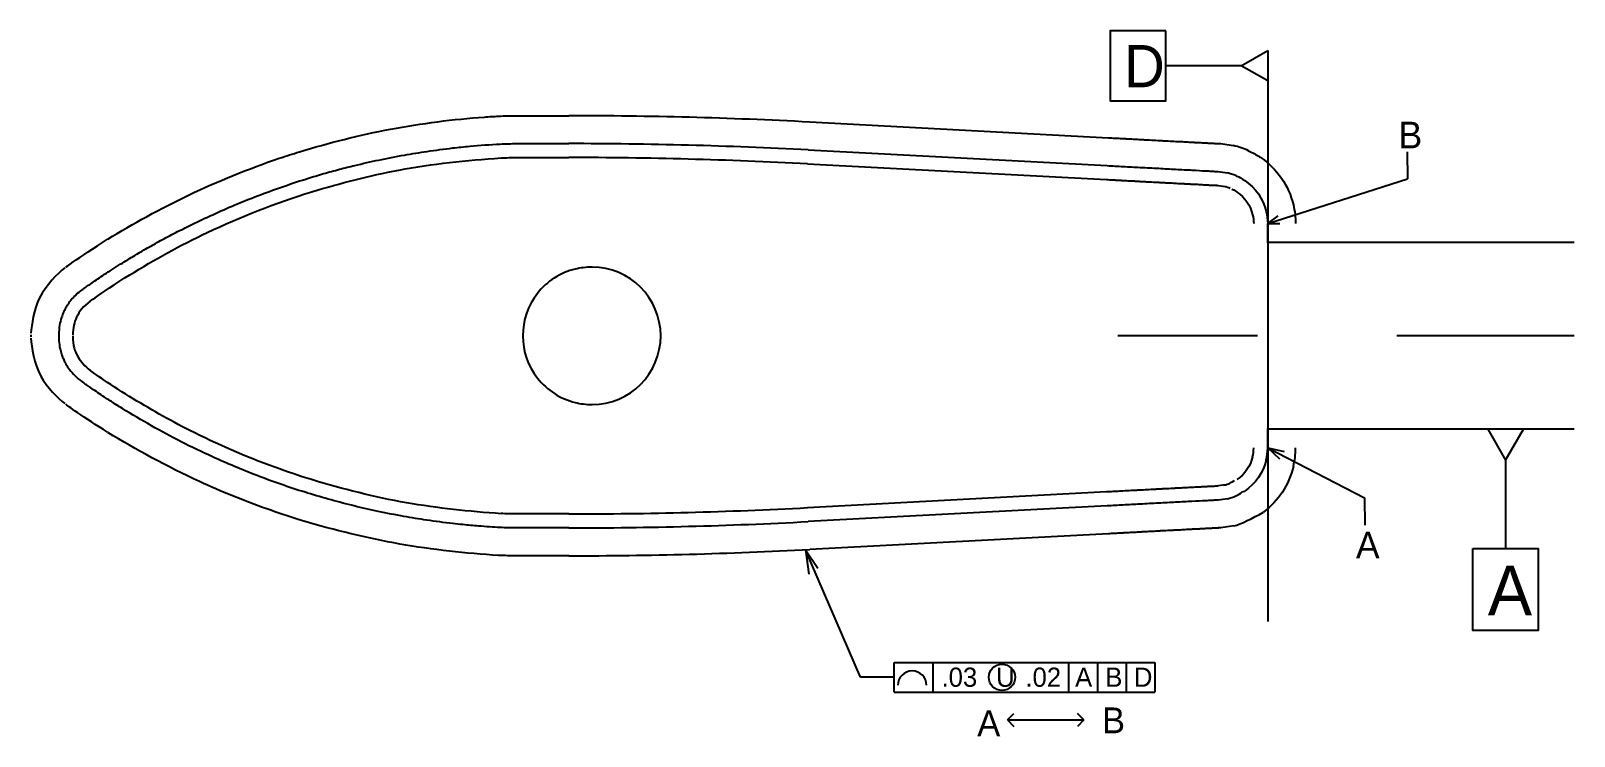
# Model space of a CAD drawing. Header units: millimetres. Extents: x -0.44 to 0.67, y -0.56 to 0.92.
# Drawn here: x -0.44 to 0.666, y -0.56 to -0.055 of the extents above; entities that cross this region are included whole.
import ezdxf

# ---------------------------------------------------------------- set-up
doc = ezdxf.new("R2010")
doc.units = ezdxf.units.MM
doc.linetypes.add('CENTER', pattern=[10.16, 6.35, -1.27, 1.27, -1.27])
doc.layers.add('Nom', color=3, linetype='Continuous')
doc.layers.add('TOL', color=1, linetype='Continuous')

msp = doc.modelspace()

# ---------------------------------------------------------------- linework, layer by layer
at = {"layer": 'Nom', "linetype": 'Continuous'}
for p, q in [((-0.0918, -0.1356), (-0.0543, -0.1356)), ((0.1172, -0.1401), (0.3314, -0.1514)), ((0.411, -0.1556), (0.4175, -0.1566)), ((0.4464, -0.2068), (0.4464, -0.1929)), ((-0.0377, -0.2241), (-0.0381, -0.2241)), ((-0.4198, -0.2726), (-0.4198, -0.2742)), ((-0.0381, -0.3226), (-0.0377, -0.3226)), ((0.4464, -0.3538), (0.4464, -0.3399)), ((0.3314, -0.3953), (0.1172, -0.4066)), ((0.4175, -0.3902), (0.411, -0.3911)), ((-0.0543, -0.4111), (-0.0918, -0.4111))]:
    msp.add_line(p, q, dxfattribs=at)
for centre, radius, start, end in [((-0.0551, -3.4082), 3.2726, 86.9818, 89.9866), ((-0.0381, -0.2734), 0.0492, 90, 103.6395), ((-0.0377, -0.2734), 0.0492, 270, 90), ((-0.0381, -0.2734), 0.0492, 256.3605, 270), ((-0.0551, 2.8615), 3.2726, 270.0134, 273.0182)]:
    msp.add_arc(centre, radius, start, end, dxfattribs=at)
for points, knots in [([(-0.2415, -0.1606), (-0.2377, -0.1594), (-0.2301, -0.1571), (-0.2188, -0.154), (-0.2057, -0.1507), (-0.1902, -0.1472), (-0.1729, -0.1438), (-0.1552, -0.141), (-0.1396, -0.1389), (-0.1221, -0.1371), (-0.1108, -0.1363), (-0.1035, -0.1359)], [0, 0, 0, 0, 0.086005, 0.169688, 0.251068, 0.376391, 0.509227, 0.626583, 0.758217, 0.844445, 1, 1, 1, 1]), ([(0.3314, -0.1514), (0.3352, -0.1516), (0.3431, -0.152), (0.3555, -0.1527), (0.3683, -0.1533), (0.381, -0.154), (0.3927, -0.1546), (0.4009, -0.1551), (0.4059, -0.1553), (0.4087, -0.1555), (0.4106, -0.1556), (0.4108, -0.1556), (0.411, -0.1556)], [0, 0, 0, 0, 0.103299, 0.2126083, 0.336438, 0.4540804, 0.5850362, 0.7205247, 0.790096, 0.8595596, 0.9304499, 1, 1, 1, 1]), ([(-0.3742, -0.2212), (-0.3708, -0.2191), (-0.364, -0.2149), (-0.3535, -0.2088), (-0.3428, -0.2029), (-0.3319, -0.1973), (-0.3208, -0.1918), (-0.3029, -0.1834), (-0.2773, -0.1726), (-0.2541, -0.1645), (-0.2419, -0.1607), (-0.2415, -0.1606)], [0, 0, 0, 0, 0.086578, 0.172729, 0.258502, 0.343951, 0.429129, 0.514087, 0.748904, 0.990074, 1, 1, 1, 1]), ([(0.4238, -0.1587), (0.4237, -0.1586), (0.4217, -0.1577), (0.4196, -0.1571), (0.4175, -0.1566)], [0.3980722, 0.3980722, 0.3980722, 0.3980722, 0.4260038, 0.8901955, 0.8901955, 0.8901955, 0.8901955]), ([(0.4238, -0.1587), (0.4241, -0.1588), (0.4259, -0.1594), (0.4276, -0.1605), (0.43, -0.162)], [0.0270352, 0.0270352, 0.0270352, 0.0270352, 0.1737993, 1, 1, 1, 1]), ([(-0.4032, -0.2405), (-0.4032, -0.2404), (-0.4031, -0.2404), (-0.4027, -0.2401), (-0.402, -0.2396), (-0.4007, -0.2387), (-0.3985, -0.2372), (-0.395, -0.2347), (-0.3907, -0.2318), (-0.3857, -0.2285), (-0.3802, -0.225), (-0.3762, -0.2224), (-0.3742, -0.2212)], [0, 0, 0, 0, 0.060924, 0.121868, 0.183286, 0.24562, 0.367283, 0.492865, 0.616852, 0.744972, 0.870966, 1, 1, 1, 1]), ([(-0.0497, -0.2255), (-0.0604, -0.2281), (-0.07, -0.2343), (-0.0836, -0.2516), (-0.0873, -0.2624), (-0.0873, -0.2844), (-0.0836, -0.2951), (-0.0699, -0.3124), (-0.0604, -0.3186), (-0.0497, -0.3212)], [0, 0, 0, 0, 0.25, 0.25, 0.5, 0.5, 0.75, 0.75, 1, 1, 1, 1]), ([(-0.4032, -0.2405), (-0.4047, -0.2416), (-0.4075, -0.2438), (-0.4107, -0.2473), (-0.4129, -0.2503), (-0.4147, -0.2531), (-0.4163, -0.2563), (-0.418, -0.2606), (-0.4194, -0.2661), (-0.4196, -0.2703), (-0.4198, -0.2726)], [0, 0, 0, 0, 0.154679, 0.28211, 0.379811, 0.451627, 0.54379, 0.667196, 0.820343, 1, 1, 1, 1]), ([(-0.4198, -0.2741), (-0.4197, -0.2761), (-0.4195, -0.2796), (-0.4185, -0.2843), (-0.4174, -0.2878), (-0.4161, -0.2908), (-0.4145, -0.294), (-0.4119, -0.2979), (-0.4082, -0.3023), (-0.405, -0.3049), (-0.4032, -0.3062)], [0, 0, 0, 0, 0.1546752, 0.2821025, 0.3798023, 0.4516184, 0.5437824, 0.6671896, 0.8203394, 1, 1, 1, 1]), ([(-0.3742, -0.3255), (-0.3755, -0.3247), (-0.3783, -0.323), (-0.3821, -0.3205), (-0.3863, -0.3178), (-0.3907, -0.3149), (-0.395, -0.3119), (-0.3986, -0.3095), (-0.4012, -0.3077), (-0.4029, -0.3065), (-0.4031, -0.3063), (-0.4032, -0.3062)], [0, 0, 0, 0, 0.086412, 0.17127, 0.254999, 0.382977, 0.506868, 0.632449, 0.754156, 0.87784, 1, 1, 1, 1]), ([(-0.2416, -0.3861), (-0.2422, -0.3859), (-0.2544, -0.3821), (-0.2776, -0.374), (-0.307, -0.3616), (-0.3322, -0.3495), (-0.3537, -0.3379), (-0.3673, -0.3297), (-0.3742, -0.3255)], [0, 0, 0, 0, 0.011616, 0.252434, 0.486875, 0.656708, 0.827611, 1, 1, 1, 1]), ([(-0.1035, -0.4108), (-0.1086, -0.4105), (-0.1176, -0.41), (-0.129, -0.4089), (-0.1413, -0.4076), (-0.1554, -0.4057), (-0.1732, -0.4028), (-0.1905, -0.3995), (-0.2079, -0.3955), (-0.2248, -0.3911), (-0.2359, -0.3878), (-0.2416, -0.3861)], [0, 0, 0, 0, 0.109913, 0.190677, 0.242292, 0.374093, 0.49182, 0.624907, 0.750562, 0.872294, 1, 1, 1, 1]), ([(0.4175, -0.3902), (0.4196, -0.3896), (0.4235, -0.3885), (0.4267, -0.3864), (0.4282, -0.3853)], [0.1103169, 0.1103169, 0.1103169, 0.1103169, 0.5756347, 0.9943559, 0.9943559, 0.9943559, 0.9943559]), ([(0.411, -0.3911), (0.4109, -0.3911), (0.4109, -0.3911), (0.4104, -0.3912), (0.4096, -0.3912), (0.4083, -0.3913), (0.4059, -0.3914), (0.4009, -0.3917), (0.3927, -0.3921), (0.381, -0.3927), (0.3683, -0.3934), (0.3555, -0.394), (0.3431, -0.3947), (0.3352, -0.3951), (0.3314, -0.3953)], [0, 0, 0, 0, 0.034664, 0.069504, 0.104724, 0.140525, 0.209794, 0.279546, 0.415021, 0.545964, 0.663414, 0.787413, 0.896711, 1, 1, 1, 1])]:
    msp.add_open_spline(points, degree=3, knots=knots, dxfattribs=at)
for points in [[(-0.1035, -0.1359), (-0.0996, -0.1357), (-0.0957, -0.1356), (-0.0918, -0.1356)], [(0.43, -0.162), (0.4376, -0.1672), (0.4432, -0.1753), (0.4454, -0.1842)], [(0.4454, -0.1842), (0.446, -0.1871), (0.4464, -0.19), (0.4464, -0.1929)], [(0.4454, -0.3625), (0.446, -0.3596), (0.4464, -0.3567), (0.4464, -0.3538)], [(0.4454, -0.3625), (0.4432, -0.3714), (0.4376, -0.3795), (0.43, -0.3847)], [(0.4282, -0.3853), (0.4289, -0.3853), (0.4295, -0.385), (0.43, -0.3847)], [(-0.0918, -0.4111), (-0.0957, -0.4111), (-0.0996, -0.411), (-0.1035, -0.4108)]]:
    msp.add_open_spline(points, degree=3, dxfattribs=at)
at = {"layer": 'TOL', "lineweight": -3}
for p, q in [((0.4274, -0.0798), (0.4464, -0.0689)), ((0.4464, -0.0689), (0.4464, -0.0906)), ((0.4464, -0.0906), (0.4274, -0.0798)), ((0.6042, -0.3404), (0.6169, -0.3626)), ((0.6297, -0.3404), (0.6042, -0.3404)), ((0.6169, -0.3626), (0.6297, -0.3404)), ((0.1547, -0.5182), (0.1153, -0.4267)), ((0.1153, -0.4267), (0.1176, -0.4443)), ((0.1153, -0.4267), (0.1241, -0.44)), ((0.1787, -0.5182), (0.1547, -0.5182))]:
    msp.add_line(p, q, dxfattribs=at)
at = {"layer": 'TOL'}
for p, q in [((0.4464, -0.0689), (0.4464, -0.0906)), ((0.4274, -0.0798), (0.3734, -0.0798)), ((0.5463, -0.1414), (0.5466, -0.1608)), ((0.4464, -0.1929), (0.5466, -0.1608)), ((0.6297, -0.3404), (0.6042, -0.3404)), ((0.4464, -0.3538), (0.5158, -0.3896)), ((0.6169, -0.3626), (0.6169, -0.4259)), ((0.5158, -0.3896), (0.5159, -0.4091)), ((0.1787, -0.5075), (0.3655, -0.5075)), ((0.1787, -0.5289), (0.1787, -0.5075)), ((0.2066, -0.5075), (0.2066, -0.5289)), ((0.3038, -0.5075), (0.3038, -0.5289)), ((0.3244, -0.5075), (0.3244, -0.5289)), ((0.3449, -0.5075), (0.3449, -0.5289)), ((0.3655, -0.5075), (0.3655, -0.5289)), ((0.1787, -0.5289), (0.3655, -0.5289)), ((0.26, -0.5488), (0.2646, -0.5442)), ((0.26, -0.5488), (0.3147, -0.5488)), ((0.26, -0.5488), (0.2646, -0.5534)), ((0.3147, -0.5488), (0.3101, -0.5442)), ((0.3147, -0.5488), (0.3101, -0.5534))]:
    msp.add_line(p, q, dxfattribs=at)
at = {"layer": 'TOL', "ltscale": 0.1}
for p, q in [((0.4464, -0.0725), (0.4464, -0.4783)), ((0.4464, -0.1929), (0.4539, -0.1874)), ((0.4464, -0.1929), (0.4551, -0.1929)), ((0.666, -0.2064), (0.4464, -0.2064)), ((0.666, -0.3404), (0.4464, -0.3404)), ((0.4464, -0.3538), (0.4583, -0.3562)), ((0.4551, -0.3617), (0.4464, -0.3538))]:
    msp.add_line(p, q, dxfattribs=at)
at = {"layer": 'TOL', "linetype": 'Continuous'}
for p, q in [((-0.0918, -0.1156), (-0.0543, -0.1156)), ((0.1183, -0.1201), (0.3324, -0.1314)), ((0.4128, -0.1356), (0.4216, -0.1369)), ((-0.0918, -0.1456), (-0.0543, -0.1456)), ((0.1167, -0.1501), (0.3309, -0.1614)), ((0.4095, -0.1655), (0.416, -0.1664)), ((-0.4398, -0.2726), (-0.4398, -0.2742)), ((0.3309, -0.3853), (0.1167, -0.3966)), ((0.416, -0.3803), (0.4095, -0.3812)), ((-0.0543, -0.4011), (-0.0918, -0.4011)), ((0.3324, -0.4153), (0.1183, -0.4266)), ((0.4221, -0.4097), (0.4129, -0.4111)), ((-0.0543, -0.4311), (-0.0918, -0.4311))]:
    msp.add_line(p, q, dxfattribs=at)
at = {"layer": 'TOL', "linetype": 'CENTER', "ltscale": 0.02}
msp.add_line((0.666, -0.2734), (0.2539, -0.2734), dxfattribs=at)
at = {"layer": 'TOL'}
for points in [[(0.3734, -0.0548), (0.3335, -0.0548), (0.3335, -0.1049), (0.3734, -0.1049)], [(0.5935, -0.4259), (0.6403, -0.4259), (0.6403, -0.4847), (0.5935, -0.4847)]]:
    msp.add_lwpolyline(points, close=True, dxfattribs=at)
at = {"layer": 'TOL', "ltscale": 0.1}
msp.add_circle((0.256, -0.5182), 0.00944, dxfattribs=at)
at = {"layer": 'TOL', "linetype": 'Continuous'}
for centre, radius, start, end in [((-0.0551, -3.4082), 3.2926, 86.9818, 89.9866), ((-0.0551, -3.4082), 3.2626, 86.9818, 89.9866), ((-0.0551, 2.8615), 3.2626, 270.0134, 273.0182), ((-0.0551, 2.8615), 3.2926, 270.0134, 273.0182)]:
    msp.add_arc(centre, radius, start, end, dxfattribs=at)
at = {"layer": 'TOL'}
msp.add_arc((0.1917, -0.5239), 0.0103, 0, 180, dxfattribs=at)
at = {"layer": 'TOL', "linetype": 'Continuous'}
for points, knots in [([(-0.2473, -0.1414), (-0.2266, -0.1352), (-0.2042, -0.1294), (-0.1599, -0.1211), (-0.137, -0.1181), (-0.1114, -0.1163), (-0.108, -0.1161), (-0.1047, -0.1159)], [0, 0, 0, 0, 0.464834, 0.464834, 0.929669, 0.929669, 1, 1, 1, 1]), ([(0.3324, -0.1314), (0.3331, -0.1315), (0.3338, -0.1315), (0.336, -0.1316), (0.3374, -0.1317), (0.3391, -0.1318), (0.3394, -0.1318), (0.3404, -0.1318), (0.3411, -0.1319), (0.342, -0.1319), (0.3423, -0.1319), (0.3429, -0.132), (0.3432, -0.132), (0.3437, -0.132), (0.3438, -0.132), (0.3442, -0.132), (0.3444, -0.132), (0.3449, -0.1321), (0.3453, -0.1321), (0.3463, -0.1322), (0.3471, -0.1322), (0.3492, -0.1323), (0.3506, -0.1324), (0.3524, -0.1325), (0.3527, -0.1325), (0.3537, -0.1325), (0.3543, -0.1326), (0.3553, -0.1326), (0.3556, -0.1326), (0.3564, -0.1327), (0.3569, -0.1327), (0.3579, -0.1328), (0.3584, -0.1328), (0.3598, -0.1329), (0.3608, -0.1329), (0.3638, -0.1331), (0.3657, -0.1332), (0.3682, -0.1333), (0.3687, -0.1333), (0.3698, -0.1334), (0.3702, -0.1334), (0.3712, -0.1335), (0.3717, -0.1335), (0.3731, -0.1336), (0.3741, -0.1336), (0.3769, -0.1338), (0.3788, -0.1339), (0.3809, -0.134), (0.3812, -0.134), (0.3819, -0.134), (0.3822, -0.134), (0.3832, -0.1341), (0.3838, -0.1341), (0.3857, -0.1342), (0.387, -0.1343), (0.3885, -0.1344), (0.3889, -0.1344), (0.3899, -0.1344), (0.3906, -0.1345), (0.3915, -0.1345), (0.3918, -0.1345), (0.3923, -0.1346), (0.3925, -0.1346), (0.3929, -0.1346), (0.3931, -0.1346), (0.3935, -0.1346), (0.3936, -0.1346), (0.3941, -0.1347), (0.3945, -0.1347), (0.3954, -0.1347), (0.3961, -0.1348), (0.398, -0.1349), (0.3992, -0.1349), (0.4006, -0.135), (0.4009, -0.135), (0.4017, -0.1351), (0.4023, -0.1351), (0.4029, -0.1351), (0.4031, -0.1351), (0.4034, -0.1352), (0.4035, -0.1352), (0.4039, -0.1352), (0.4042, -0.1352), (0.405, -0.1352), (0.4055, -0.1353), (0.4061, -0.1353), (0.4062, -0.1353), (0.4064, -0.1353), (0.4065, -0.1353), (0.4066, -0.1353), (0.4067, -0.1353), (0.4068, -0.1353), (0.4068, -0.1353), (0.4069, -0.1353), (0.407, -0.1353), (0.4071, -0.1354), (0.4072, -0.1354), (0.4075, -0.1354), (0.4077, -0.1354), (0.4083, -0.1354), (0.4086, -0.1354), (0.409, -0.1355), (0.4091, -0.1355), (0.4092, -0.1355), (0.4093, -0.1355), (0.4095, -0.1355), (0.4095, -0.1355), (0.4096, -0.1355), (0.4096, -0.1355), (0.4096, -0.1355), (0.4097, -0.1355), (0.4097, -0.1355), (0.4098, -0.1355), (0.4099, -0.1355), (0.41, -0.1355), (0.4102, -0.1355), (0.4104, -0.1355), (0.4108, -0.1356), (0.4111, -0.1356), (0.4113, -0.1356), (0.4113, -0.1356), (0.4114, -0.1356), (0.4114, -0.1356), (0.4114, -0.1356), (0.4114, -0.1356), (0.4114, -0.1356), (0.4114, -0.1356), (0.4114, -0.1356), (0.4115, -0.1356), (0.4115, -0.1356), (0.4115, -0.1356), (0.4116, -0.1356), (0.4116, -0.1356), (0.4117, -0.1356), (0.4118, -0.1356), (0.4119, -0.1356), (0.4119, -0.1356), (0.4128, -0.1356)], [0, 0, 0, 0, 0.0190227, 0.0190227, 0.057068, 0.057068, 0.0659863, 0.0659863, 0.0838229, 0.0838229, 0.0910157, 0.0910157, 0.0994691, 0.0994691, 0.1042894, 0.1042894, 0.1091097, 0.1091097, 0.1187504, 0.1187504, 0.1380318, 0.1380318, 0.1765946, 0.1765946, 0.1854484, 0.1854484, 0.2031561, 0.2031561, 0.2115905, 0.2115905, 0.2250721, 0.2250721, 0.2385537, 0.2385537, 0.265517, 0.265517, 0.3194435, 0.3194435, 0.3351729, 0.3351729, 0.3489842, 0.3489842, 0.3627956, 0.3627956, 0.3904183, 0.3904183, 0.4456636, 0.4456636, 0.4558034, 0.4558034, 0.4659432, 0.4659432, 0.4862227, 0.4862227, 0.5267818, 0.5267818, 0.5385538, 0.5385538, 0.5620977, 0.5620977, 0.5711269, 0.5711269, 0.5798498, 0.5798498, 0.5860277, 0.5860277, 0.5922056, 0.5922056, 0.6045614, 0.6045614, 0.629273, 0.629273, 0.6786962, 0.6786962, 0.6914888, 0.6914888, 0.717074, 0.717074, 0.7241236, 0.7241236, 0.7311731, 0.7311731, 0.7452723, 0.7452723, 0.7734707, 0.7734707, 0.7797949, 0.7797949, 0.784993, 0.784993, 0.78869, 0.78869, 0.7919871, 0.7919871, 0.7952842, 0.7952842, 0.8018785, 0.8018785, 0.8150669, 0.8150669, 0.8414437, 0.8414437, 0.8458044, 0.8458044, 0.8545258, 0.8545258, 0.8580206, 0.8580206, 0.8600259, 0.8600259, 0.8620312, 0.8620312, 0.8660418, 0.8660418, 0.8740631, 0.8740631, 0.8901056, 0.8901056, 0.9221906, 0.9221906, 0.9271717, 0.9271717, 0.9293269, 0.9293269, 0.9306739, 0.9306739, 0.9320208, 0.9320208, 0.9347146, 0.9347146, 0.9401023, 0.9401023, 0.9508776, 0.9508776, 0.9724283, 0.9724283, 0.9890532, 0.9890532, 0.9890532, 0.9890532]), ([(-0.3846, -0.2041), (-0.3668, -0.1932), (-0.3469, -0.1821), (-0.3058, -0.1625), (-0.2841, -0.1537), (-0.257, -0.1445), (-0.252, -0.1429), (-0.2474, -0.1415)], [0, 0, 0, 0, 0.452066, 0.452066, 0.904132, 0.904132, 1, 1, 1, 1]), ([(0.4327, -0.1407), (0.4352, -0.1419), (0.4384, -0.1436), (0.4406, -0.145), (0.4407, -0.1451), (0.4409, -0.1452)], [0.287018, 0.287018, 0.287018, 0.287018, 0.9465427, 0.9465427, 1, 1, 1, 1]), ([(-0.2386, -0.1701), (-0.2178, -0.1639), (-0.1973, -0.1586), (-0.152, -0.1501), (-0.1278, -0.1475), (-0.1028, -0.1459)], [0, 0, 0, 0, 0.46745, 0.46745, 1, 1, 1, 1]), ([(0.3309, -0.1614), (0.3316, -0.1614), (0.3323, -0.1614), (0.3344, -0.1616), (0.3358, -0.1616), (0.3375, -0.1617), (0.3379, -0.1617), (0.3389, -0.1618), (0.3395, -0.1618), (0.3404, -0.1619), (0.3407, -0.1619), (0.3413, -0.1619), (0.3416, -0.1619), (0.3421, -0.162), (0.3423, -0.162), (0.3426, -0.162), (0.3428, -0.162), (0.3433, -0.162), (0.3437, -0.1621), (0.3448, -0.1621), (0.3455, -0.1621), (0.3476, -0.1623), (0.349, -0.1623), (0.3508, -0.1624), (0.3511, -0.1624), (0.3521, -0.1625), (0.3527, -0.1625), (0.3537, -0.1626), (0.354, -0.1626), (0.3548, -0.1626), (0.3553, -0.1627), (0.3563, -0.1627), (0.3568, -0.1627), (0.3583, -0.1628), (0.3592, -0.1629), (0.3622, -0.163), (0.3641, -0.1631), (0.3666, -0.1633), (0.3671, -0.1633), (0.3682, -0.1633), (0.3687, -0.1634), (0.3696, -0.1634), (0.3701, -0.1634), (0.3716, -0.1635), (0.3725, -0.1636), (0.3753, -0.1637), (0.3772, -0.1638), (0.3793, -0.1639), (0.3797, -0.1639), (0.3803, -0.164), (0.3806, -0.164), (0.3816, -0.1641), (0.3823, -0.1641), (0.3842, -0.1642), (0.3854, -0.1643), (0.387, -0.1643), (0.3873, -0.1644), (0.3884, -0.1644), (0.389, -0.1644), (0.39, -0.1645), (0.3902, -0.1645), (0.3907, -0.1645), (0.391, -0.1645), (0.3914, -0.1646), (0.3915, -0.1646), (0.3919, -0.1646), (0.392, -0.1646), (0.3925, -0.1646), (0.3929, -0.1646), (0.3939, -0.1647), (0.3945, -0.1647), (0.3964, -0.1648), (0.3976, -0.1649), (0.399, -0.165), (0.3993, -0.165), (0.4001, -0.165), (0.4007, -0.1651), (0.4014, -0.1651), (0.4015, -0.1651), (0.4018, -0.1651), (0.402, -0.1651), (0.4025, -0.1652), (0.4028, -0.1652), (0.4037, -0.1652), (0.4042, -0.1652), (0.4049, -0.1653), (0.405, -0.1653), (0.4052, -0.1653), (0.4053, -0.1653), (0.4054, -0.1653), (0.4054, -0.1653), (0.4055, -0.1653), (0.4056, -0.1653), (0.4059, -0.1653), (0.4061, -0.1653), (0.4066, -0.1654), (0.407, -0.1654), (0.4073, -0.1654), (0.4074, -0.1654), (0.4075, -0.1654), (0.4076, -0.1654), (0.4078, -0.1654), (0.4078, -0.1654), (0.4079, -0.1654), (0.4079, -0.1654), (0.408, -0.1654), (0.408, -0.1654), (0.4081, -0.1654), (0.4081, -0.1654), (0.4082, -0.1655), (0.4082, -0.1655), (0.4083, -0.1655), (0.4084, -0.1655), (0.4086, -0.1655), (0.4088, -0.1655), (0.4092, -0.1655), (0.4094, -0.1655), (0.4096, -0.1655), (0.4097, -0.1655), (0.4097, -0.1655), (0.4098, -0.1655), (0.4098, -0.1655), (0.4098, -0.1655), (0.4098, -0.1655), (0.4098, -0.1655), (0.4099, -0.1655), (0.4099, -0.1655), (0.4099, -0.1655), (0.4099, -0.1655), (0.41, -0.1655), (0.41, -0.1655), (0.4101, -0.1656), (0.4102, -0.1656), (0.4103, -0.1656), (0.4103, -0.1656), (0.4104, -0.1656), (0.4104, -0.1656), (0.4104, -0.1656)], [0, 0, 0, 0, 0.0190227, 0.0190227, 0.057068, 0.057068, 0.0659863, 0.0659863, 0.0838229, 0.0838229, 0.0910157, 0.0910157, 0.0994691, 0.0994691, 0.1042894, 0.1042894, 0.1091097, 0.1091097, 0.1187504, 0.1187504, 0.1380318, 0.1380318, 0.1765946, 0.1765946, 0.1854484, 0.1854484, 0.2031561, 0.2031561, 0.2115905, 0.2115905, 0.2250722, 0.2250722, 0.2385538, 0.2385538, 0.2655172, 0.2655172, 0.3194439, 0.3194439, 0.3351735, 0.3351735, 0.3489914, 0.3489914, 0.3628094, 0.3628094, 0.3904453, 0.3904453, 0.4457172, 0.4457172, 0.455897, 0.455897, 0.4660767, 0.4660767, 0.4864363, 0.4864363, 0.5271553, 0.5271553, 0.5388335, 0.5388335, 0.5621898, 0.5621898, 0.5711998, 0.5711998, 0.5798829, 0.5798829, 0.5860399, 0.5860399, 0.5921969, 0.5921969, 0.6045109, 0.6045109, 0.629139, 0.629139, 0.6783951, 0.6783951, 0.6911536, 0.6911536, 0.7166707, 0.7166707, 0.7246353, 0.7246353, 0.7325999, 0.7325999, 0.7485291, 0.7485291, 0.7803875, 0.7803875, 0.7888599, 0.7888599, 0.7919736, 0.7919736, 0.7950873, 0.7950873, 0.8013147, 0.8013147, 0.8137696, 0.8137696, 0.8386794, 0.8386794, 0.8427762, 0.8427762, 0.8509699, 0.8509699, 0.8540218, 0.8540218, 0.8583618, 0.8583618, 0.8602413, 0.8602413, 0.8621209, 0.8621209, 0.8658801, 0.8658801, 0.8733984, 0.8733984, 0.888435, 0.888435, 0.9185081, 0.9185081, 0.9225736, 0.9225736, 0.9283833, 0.9283833, 0.9300685, 0.9300685, 0.9321366, 0.9321366, 0.9342047, 0.9342047, 0.9383408, 0.9383408, 0.9466131, 0.9466131, 0.9631578, 0.9631578, 0.996247, 0.996247, 1, 1, 1, 1]), ([(-0.3689, -0.2297), (-0.3511, -0.2187), (-0.3329, -0.2086), (-0.2897, -0.1881), (-0.265, -0.1784), (-0.2385, -0.1701)], [0, 0, 0, 0, 0.452906, 0.452906, 1, 1, 1, 1]), ([(0.4356, -0.1866), (0.4361, -0.1886), (0.4364, -0.1908), (0.4364, -0.1929), (0.4364, -0.1929), (0.4364, -0.1929)], [0, 0, 0, 0, 0.99, 0.99, 1, 1, 1, 1]), ([(0.4648, -0.1796), (0.4658, -0.1839), (0.4664, -0.1884), (0.4664, -0.1928), (0.4664, -0.1929), (0.4664, -0.1929)], [0, 0, 0, 0, 0.99, 0.99, 1, 1, 1, 1]), ([(-0.4148, -0.2242), (-0.4146, -0.224), (-0.4128, -0.2228), (-0.404, -0.2166), (-0.3946, -0.2103), (-0.3848, -0.2042)], [0, 0, 0, 0, 0.380909, 0.380909, 1, 1, 1, 1]), ([(-0.4154, -0.2247), (-0.4205, -0.2286), (-0.4292, -0.2374), (-0.4376, -0.2544), (-0.4394, -0.2655), (-0.4397, -0.2716)], [0, 0, 0, 0, 0.516642, 0.516642, 1, 1, 1, 1]), ([(-0.3974, -0.2486), (-0.3972, -0.2485), (-0.3961, -0.2477), (-0.3888, -0.2426), (-0.3796, -0.2364), (-0.3689, -0.2296)], [0, 0, 0, 0, 0.32153, 0.32153, 1, 1, 1, 1]), ([(-0.3971, -0.2484), (-0.4024, -0.2525), (-0.4049, -0.2556), (-0.4088, -0.2639), (-0.4095, -0.2673), (-0.4098, -0.273)], [0, 0, 0, 0, 0.540737, 0.540737, 1, 1, 1, 1]), ([(-0.4397, -0.275), (-0.4395, -0.2815), (-0.4373, -0.2936), (-0.4284, -0.3103), (-0.4203, -0.3182), (-0.4155, -0.322)], [0, 0, 0, 0, 0.5166316, 0.5166316, 1, 1, 1, 1]), ([(-0.4098, -0.2737), (-0.4095, -0.2805), (-0.4084, -0.2843), (-0.4038, -0.2923), (-0.4015, -0.2948), (-0.397, -0.2984)], [0, 0, 0, 0, 0.5407274, 0.5407274, 1, 1, 1, 1]), ([(-0.3689, -0.3171), (-0.3768, -0.3121), (-0.3838, -0.3075), (-0.3942, -0.3004), (-0.397, -0.2984), (-0.3974, -0.2981)], [0, 0, 0, 0, 0.497155, 0.497155, 1, 1, 1, 1]), ([(-0.2386, -0.3765), (-0.2477, -0.3737), (-0.2563, -0.3708), (-0.2862, -0.3599), (-0.3066, -0.351), (-0.341, -0.3336), (-0.3549, -0.3255), (-0.369, -0.317)], [0, 0, 0, 0, 0.187087, 0.187087, 0.644917, 0.644917, 1, 1, 1, 1]), ([(-0.3848, -0.3425), (-0.3928, -0.3375), (-0.4006, -0.3324), (-0.4115, -0.3249), (-0.4144, -0.3228), (-0.4148, -0.3225)], [0, 0, 0, 0, 0.502336, 0.502336, 1, 1, 1, 1]), ([(-0.2475, -0.4052), (-0.2551, -0.4028), (-0.2631, -0.4002), (-0.2873, -0.3916), (-0.3034, -0.385), (-0.3423, -0.3672), (-0.3645, -0.3548), (-0.3845, -0.3427)], [0, 0, 0, 0, 0.156329, 0.156329, 0.493569, 0.493569, 1, 1, 1, 1]), ([(0.4356, -0.3602), (0.4361, -0.3581), (0.4364, -0.356), (0.4364, -0.3538), (0.4364, -0.3538), (0.4364, -0.3538)], [0, 0, 0, 0, 0.99, 0.99, 1, 1, 1, 1]), ([(0.4648, -0.3671), (0.4658, -0.3628), (0.4664, -0.3583), (0.4664, -0.3539), (0.4664, -0.3538), (0.4664, -0.3538)], [0, 0, 0, 0, 0.99, 0.99, 1, 1, 1, 1]), ([(-0.1028, -0.4009), (-0.1259, -0.3994), (-0.1482, -0.397), (-0.1937, -0.389), (-0.2161, -0.3833), (-0.2387, -0.3765)], [0, 0, 0, 0, 0.490638, 0.490638, 1, 1, 1, 1]), ([(0.4104, -0.3811), (0.4104, -0.3811), (0.4104, -0.3811), (0.4104, -0.3811), (0.4104, -0.3811), (0.4104, -0.3811), (0.4104, -0.3811), (0.4103, -0.3811), (0.4103, -0.3811), (0.4103, -0.3811), (0.4103, -0.3811), (0.4103, -0.3811), (0.4103, -0.3811), (0.4103, -0.3811), (0.4103, -0.3811), (0.4103, -0.3811), (0.4103, -0.3811), (0.4103, -0.3811), (0.4103, -0.3811), (0.4102, -0.3811), (0.4102, -0.3811), (0.4102, -0.3812), (0.4101, -0.3812), (0.41, -0.3812), (0.4099, -0.3812), (0.4098, -0.3812), (0.4098, -0.3812), (0.4098, -0.3812), (0.4098, -0.3812), (0.4097, -0.3812), (0.4096, -0.3812), (0.4094, -0.3812), (0.4094, -0.3812), (0.4092, -0.3812), (0.4092, -0.3812), (0.4091, -0.3812), (0.4091, -0.3812), (0.409, -0.3812), (0.409, -0.3812), (0.4088, -0.3812), (0.4087, -0.3812), (0.4085, -0.3812), (0.4085, -0.3812), (0.4083, -0.3813), (0.4082, -0.3813), (0.4078, -0.3813), (0.4075, -0.3813), (0.4066, -0.3813), (0.406, -0.3814), (0.4051, -0.3814), (0.4049, -0.3814), (0.4043, -0.3815), (0.404, -0.3815), (0.4034, -0.3815), (0.4032, -0.3815), (0.4025, -0.3816), (0.4021, -0.3816), (0.4015, -0.3816), (0.4014, -0.3816), (0.4012, -0.3816), (0.4011, -0.3816), (0.4008, -0.3816), (0.4006, -0.3817), (0.4, -0.3817), (0.3996, -0.3817), (0.3984, -0.3818), (0.3975, -0.3818), (0.3962, -0.3819), (0.3959, -0.3819), (0.3948, -0.382), (0.394, -0.382), (0.393, -0.3821), (0.3927, -0.3821), (0.3922, -0.3821), (0.392, -0.3821), (0.3917, -0.3821), (0.3915, -0.3821), (0.3912, -0.3822), (0.391, -0.3822), (0.3905, -0.3822), (0.3902, -0.3822), (0.3891, -0.3823), (0.3884, -0.3823), (0.3862, -0.3824), (0.3847, -0.3825), (0.3828, -0.3826), (0.3824, -0.3826), (0.3815, -0.3827), (0.3811, -0.3827), (0.3804, -0.3827), (0.3801, -0.3827), (0.3789, -0.3828), (0.3779, -0.3829), (0.3751, -0.383), (0.3732, -0.3831), (0.3709, -0.3832), (0.3704, -0.3832), (0.3696, -0.3833), (0.3693, -0.3833), (0.3687, -0.3833), (0.3684, -0.3834), (0.3679, -0.3834), (0.3677, -0.3834), (0.3673, -0.3834), (0.367, -0.3834), (0.3664, -0.3835), (0.3659, -0.3835), (0.3645, -0.3836), (0.3636, -0.3836), (0.3609, -0.3837), (0.3591, -0.3838), (0.3568, -0.384), (0.3564, -0.384), (0.3557, -0.384), (0.3555, -0.384), (0.355, -0.3841), (0.3548, -0.3841), (0.3544, -0.3841), (0.3541, -0.3841), (0.3536, -0.3841), (0.3534, -0.3841), (0.3526, -0.3842), (0.3521, -0.3842), (0.3507, -0.3843), (0.3497, -0.3843), (0.3467, -0.3845), (0.3447, -0.3846), (0.3425, -0.3847), (0.3423, -0.3847), (0.3419, -0.3847), (0.3417, -0.3848), (0.3411, -0.3848), (0.3407, -0.3848), (0.3395, -0.3849), (0.3387, -0.3849), (0.3362, -0.3851), (0.3346, -0.3851), (0.3322, -0.3853), (0.3315, -0.3853), (0.3309, -0.3853)], [0, 0, 0, 0, 0.004031, 0.004031, 0.012093, 0.012093, 0.028218, 0.028218, 0.03116, 0.03116, 0.032679, 0.032679, 0.034017, 0.034017, 0.035073, 0.035073, 0.036129, 0.036129, 0.038241, 0.038241, 0.042464, 0.042464, 0.050912, 0.050912, 0.067806, 0.067806, 0.069605, 0.069605, 0.074715, 0.074715, 0.084934, 0.084934, 0.097262, 0.097262, 0.101974, 0.101974, 0.105049, 0.105049, 0.111169, 0.111169, 0.12341, 0.12341, 0.129065, 0.129065, 0.140376, 0.140376, 0.162998, 0.162998, 0.20972, 0.20972, 0.22051, 0.22051, 0.242089, 0.242089, 0.253743, 0.253743, 0.27705, 0.27705, 0.28169, 0.28169, 0.286329, 0.286329, 0.295608, 0.295608, 0.314165, 0.314165, 0.35128, 0.35128, 0.365969, 0.365969, 0.395345, 0.395345, 0.405248, 0.405248, 0.41226, 0.41226, 0.418384, 0.418384, 0.424508, 0.424508, 0.436755, 0.436755, 0.461251, 0.461251, 0.510243, 0.510243, 0.52354, 0.52354, 0.536679, 0.536679, 0.546329, 0.546329, 0.574392, 0.574392, 0.630519, 0.630519, 0.642965, 0.642965, 0.653313, 0.653313, 0.660575, 0.660575, 0.666921, 0.666921, 0.673267, 0.673267, 0.685958, 0.685958, 0.711341, 0.711341, 0.762106, 0.762106, 0.773343, 0.773343, 0.780103, 0.780103, 0.785832, 0.785832, 0.79253, 0.79253, 0.799228, 0.799228, 0.812625, 0.812625, 0.839418, 0.839418, 0.893003, 0.893003, 0.898535, 0.898535, 0.904066, 0.904066, 0.915128, 0.915128, 0.937253, 0.937253, 0.981502, 0.981502, 1, 1, 1, 1]), ([(-0.1047, -0.4308), (-0.1277, -0.4294), (-0.152, -0.4268), (-0.1988, -0.4185), (-0.2223, -0.4127), (-0.2453, -0.4059), (-0.2463, -0.4056), (-0.2474, -0.4052)], [0, 0, 0, 0, 0.48835, 0.48835, 0.976701, 0.976701, 1, 1, 1, 1]), ([(0.4129, -0.4111), (0.412, -0.4111), (0.412, -0.4111), (0.412, -0.4111), (0.412, -0.4111), (0.412, -0.4111), (0.4119, -0.4111), (0.4119, -0.4111), (0.4119, -0.4111), (0.4119, -0.4111), (0.4119, -0.4111), (0.4119, -0.4111), (0.4119, -0.4111), (0.4119, -0.4111), (0.4119, -0.4111), (0.4118, -0.4111), (0.4118, -0.4111), (0.4118, -0.4111), (0.4118, -0.4111), (0.4118, -0.4111), (0.4118, -0.4111), (0.4118, -0.4111), (0.4117, -0.4111), (0.4116, -0.4111), (0.4115, -0.4111), (0.4114, -0.4111), (0.4114, -0.4111), (0.4114, -0.4111), (0.4113, -0.4111), (0.4112, -0.4111), (0.4112, -0.4111), (0.411, -0.4111), (0.4109, -0.4112), (0.4108, -0.4112), (0.4108, -0.4112), (0.4107, -0.4112), (0.4107, -0.4112), (0.4106, -0.4112), (0.4105, -0.4112), (0.4104, -0.4112), (0.4103, -0.4112), (0.4101, -0.4112), (0.41, -0.4112), (0.4099, -0.4112), (0.4097, -0.4112), (0.4094, -0.4112), (0.4091, -0.4112), (0.4082, -0.4113), (0.4076, -0.4113), (0.4067, -0.4114), (0.4065, -0.4114), (0.4061, -0.4114), (0.4059, -0.4114), (0.4054, -0.4114), (0.405, -0.4115), (0.4044, -0.4115), (0.4042, -0.4115), (0.4038, -0.4115), (0.4035, -0.4115), (0.4031, -0.4116), (0.403, -0.4116), (0.4028, -0.4116), (0.4027, -0.4116), (0.4024, -0.4116), (0.4022, -0.4116), (0.4016, -0.4116), (0.4012, -0.4117), (0.3999, -0.4117), (0.3989, -0.4118), (0.3977, -0.4119), (0.3974, -0.4119), (0.3964, -0.4119), (0.3958, -0.412), (0.3949, -0.412), (0.3946, -0.412), (0.3941, -0.412), (0.3939, -0.4121), (0.3935, -0.4121), (0.3933, -0.4121), (0.3928, -0.4121), (0.3925, -0.4121), (0.3915, -0.4122), (0.3909, -0.4122), (0.3889, -0.4123), (0.3875, -0.4124), (0.3857, -0.4125), (0.3853, -0.4125), (0.3841, -0.4126), (0.3833, -0.4126), (0.3821, -0.4127), (0.3817, -0.4127), (0.3808, -0.4127), (0.3804, -0.4128), (0.3791, -0.4128), (0.3783, -0.4129), (0.3756, -0.413), (0.3739, -0.4131), (0.3716, -0.4132), (0.3711, -0.4133), (0.3704, -0.4133), (0.3701, -0.4133), (0.3697, -0.4133), (0.3694, -0.4133), (0.369, -0.4134), (0.3688, -0.4134), (0.3682, -0.4134), (0.3678, -0.4134), (0.3666, -0.4135), (0.3658, -0.4135), (0.3633, -0.4137), (0.3617, -0.4137), (0.3597, -0.4139), (0.3593, -0.4139), (0.3583, -0.4139), (0.3576, -0.414), (0.3566, -0.414), (0.3562, -0.414), (0.3556, -0.4141), (0.3552, -0.4141), (0.3542, -0.4141), (0.3535, -0.4142), (0.3515, -0.4143), (0.3501, -0.4144), (0.3484, -0.4144), (0.3481, -0.4145), (0.3472, -0.4145), (0.3465, -0.4145), (0.3456, -0.4146), (0.3453, -0.4146), (0.3448, -0.4146), (0.3446, -0.4147), (0.3442, -0.4147), (0.344, -0.4147), (0.3436, -0.4147), (0.3435, -0.4147), (0.3429, -0.4147), (0.3426, -0.4148), (0.3415, -0.4148), (0.3408, -0.4149), (0.3387, -0.415), (0.3373, -0.415), (0.3347, -0.4152), (0.3336, -0.4152), (0.3324, -0.4153)], [0.001112, 0.001112, 0.001112, 0.001112, 0.0040312, 0.0040312, 0.0120935, 0.0120935, 0.0282181, 0.0282181, 0.0311605, 0.0311605, 0.032679, 0.032679, 0.034017, 0.034017, 0.0350729, 0.0350729, 0.0361288, 0.0361288, 0.0382406, 0.0382406, 0.0424642, 0.0424642, 0.0509115, 0.0509115, 0.067806, 0.067806, 0.0696049, 0.0696049, 0.0747147, 0.0747147, 0.0849342, 0.0849342, 0.0972643, 0.0972643, 0.1019775, 0.1019775, 0.105047, 0.105047, 0.1111755, 0.1111755, 0.1234324, 0.1234324, 0.1290783, 0.1290783, 0.1403699, 0.1403699, 0.1629533, 0.1629533, 0.2086741, 0.2086741, 0.219886, 0.219886, 0.2310979, 0.2310979, 0.2535217, 0.2535217, 0.2612412, 0.2612412, 0.2766803, 0.2766803, 0.2814949, 0.2814949, 0.2863094, 0.2863094, 0.2959386, 0.2959386, 0.3151969, 0.3151969, 0.3537134, 0.3537134, 0.3663883, 0.3663883, 0.3917381, 0.3917381, 0.4006476, 0.4006476, 0.4096356, 0.4096356, 0.4158324, 0.4158324, 0.4273852, 0.4273852, 0.4504908, 0.4504908, 0.496702, 0.496702, 0.5092103, 0.5092103, 0.5342269, 0.5342269, 0.5472579, 0.5472579, 0.5602889, 0.5602889, 0.5863509, 0.5863509, 0.638475, 0.638475, 0.6516259, 0.6516259, 0.6593926, 0.6593926, 0.6651052, 0.6651052, 0.6708178, 0.6708178, 0.682243, 0.682243, 0.7050935, 0.7050935, 0.7507943, 0.7507943, 0.760241, 0.760241, 0.7791342, 0.7791342, 0.7883599, 0.7883599, 0.7975856, 0.7975856, 0.816037, 0.816037, 0.8529398, 0.8529398, 0.8617266, 0.8617266, 0.8793001, 0.8793001, 0.8864277, 0.8864277, 0.89293, 0.89293, 0.8976994, 0.8976994, 0.9024688, 0.9024688, 0.9120075, 0.9120075, 0.9310851, 0.9310851, 0.9692402, 0.9692402, 1, 1, 1, 1])]:
    msp.add_open_spline(points, degree=3, knots=knots, dxfattribs=at)
for points in [[(-0.1045, -0.1159), (-0.1003, -0.1157), (-0.096, -0.1156), (-0.0918, -0.1156)], [(0.4327, -0.1407), (0.4292, -0.139), (0.4259, -0.1381), (0.4216, -0.1369)], [(-0.1029, -0.1459), (-0.0992, -0.1457), (-0.0955, -0.1456), (-0.0918, -0.1456)], [(0.4409, -0.1452), (0.4531, -0.1536), (0.4615, -0.1656), (0.4648, -0.1796)], [(0.4194, -0.1677), (0.4185, -0.1672), (0.4171, -0.1668), (0.4151, -0.1663)], [(0.4206, -0.1682), (0.4222, -0.1687), (0.4218, -0.1686), (0.4246, -0.1704)], [(0.4244, -0.1703), (0.4299, -0.174), (0.4341, -0.1801), (0.4356, -0.1866)], [(0.4356, -0.3602), (0.4341, -0.3666), (0.4299, -0.3727), (0.4244, -0.3764)], [(0.4648, -0.3671), (0.4617, -0.3803), (0.4541, -0.3917), (0.4433, -0.3998)], [(0.4151, -0.3804), (0.4187, -0.3796), (0.4194, -0.3792), (0.4226, -0.3771)], [(-0.0918, -0.4011), (-0.0955, -0.4011), (-0.0992, -0.401), (-0.1029, -0.4008)], [(0.4223, -0.4096), (0.4269, -0.4084), (0.4359, -0.4042), (0.4433, -0.3998)], [(-0.0918, -0.4311), (-0.096, -0.4311), (-0.1003, -0.431), (-0.1045, -0.4308)]]:
    msp.add_open_spline(points, degree=3, dxfattribs=at)

# ---------------------------------------------------------------- texts
at = {"layer": 'TOL'}
for s, height, p in [('D', 0.0303, (0.3434, -0.0952)), ('A', 0.0356, (0.6041, -0.4738)), ('.03', 0.01376, (0.2127, -0.525)), ('U', 0.0138, (0.2518, -0.525)), ('.02', 0.01376, (0.2728, -0.525)), ('A', 0.0138, (0.3084, -0.525)), ('B', 0.0138, (0.33, -0.525)), ('D', 0.0138, (0.3505, -0.525))]:
    msp.add_text(s, height=height, dxfattribs=at).set_placement(p)
at = {"layer": 'TOL', "attachment_point": 1}
for s, width, gutter_width, insert, char_height in [('B', 0.000563, 0.0954, (0.5401, -0.1199), 0.0191), ('A', 0.000563, 0.0954, (0.5096, -0.4139), 0.0191), ('B', 0.000545, 0.0924, (0.3277, -0.5398), 0.0185), ('A', 0.000545, 0.0924, (0.2383, -0.5419), 0.0185)]:
    msp.add_mtext_dynamic_manual_height_columns(s, width=width, gutter_width=gutter_width, heights=[0], dxfattribs=dict(at, insert=insert, char_height=char_height))

doc.saveas('drawing.dxf')
